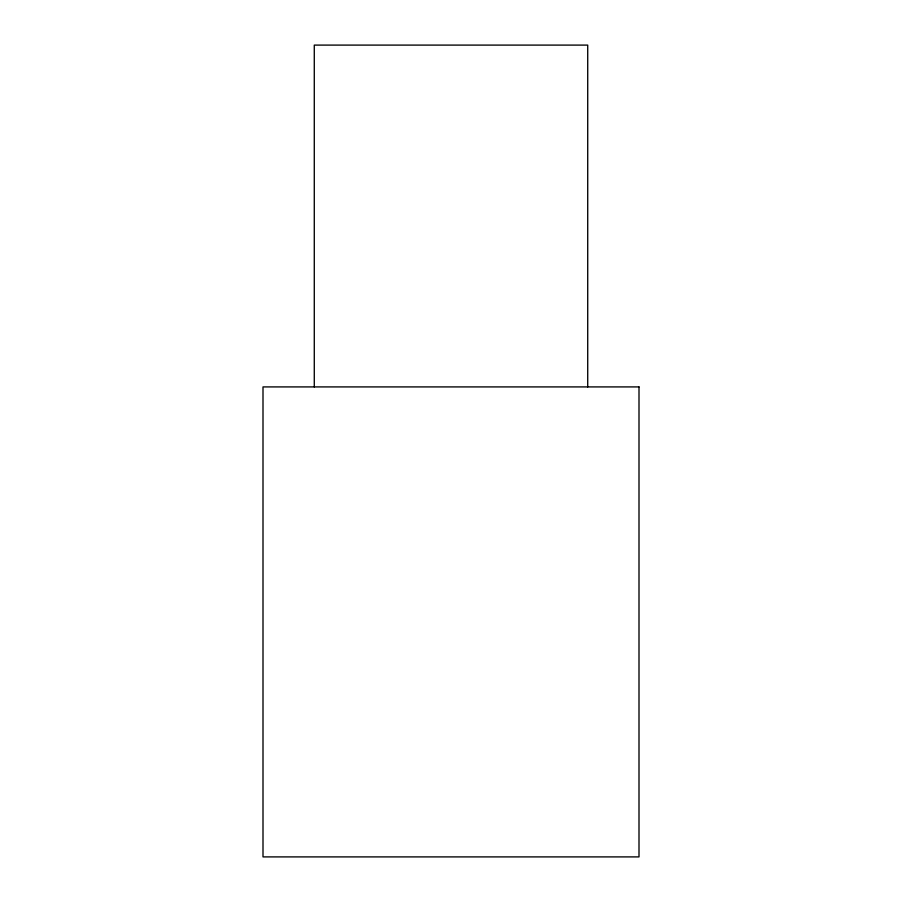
<?xml version="1.0" encoding="UTF-8"?>
<svg xmlns="http://www.w3.org/2000/svg" width="902" height="902" viewBox="0 0 902 902"><rect width="100%" height="100%" fill="white"/><g stroke="black" fill="none" stroke-linecap="round" stroke-linejoin="round"><path stroke-width="1.35" d="M587.721 386.913L587.721 45.1L314.279 45.1L314.279 386.913M638.999 386.913L263.001 386.913L263.001 856.9L638.999 856.9L638.999 386.913"/></g></svg>
